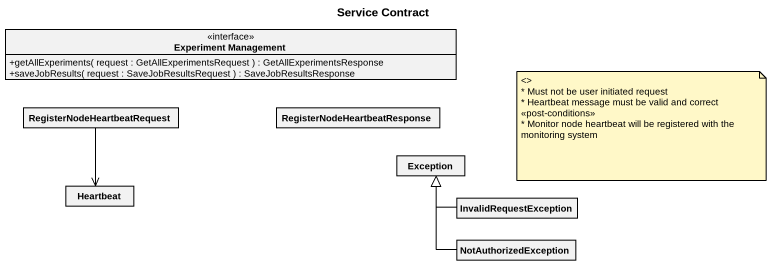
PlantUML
@startuml
title Service Contract
hide circle
hide empty members
skinparam classAttributeIconSize 0
interface "Experiment Management" as Experiment_Management {
  +getAllExperiments( request : GetAllExperimentsRequest ) : GetAllExperimentsResponse
  +saveJobResults( request : SaveJobResultsRequest ) : SaveJobResultsResponse
}
class RegisterNodeHeartbeatRequest
class "RegisterNodeHeartbeatResponse" as RegisterNodeHeartbeatRespons
class Heartbeat
class "Exception" as Exception_
class InvalidRequestException
class NotAuthorizedException
RegisterNodeHeartbeatRequest --> Heartbeat
InvalidRequestException -left-|> Exception_
NotAuthorizedException -up-|> Exception_
note as N1
  <>
  * Must not be user initiated request
  * Heartbeat message must be valid and correct
  <<post-conditions>>
  * Monitor node heartbeat will be registered with the
  monitoring system
end note
@enduml
